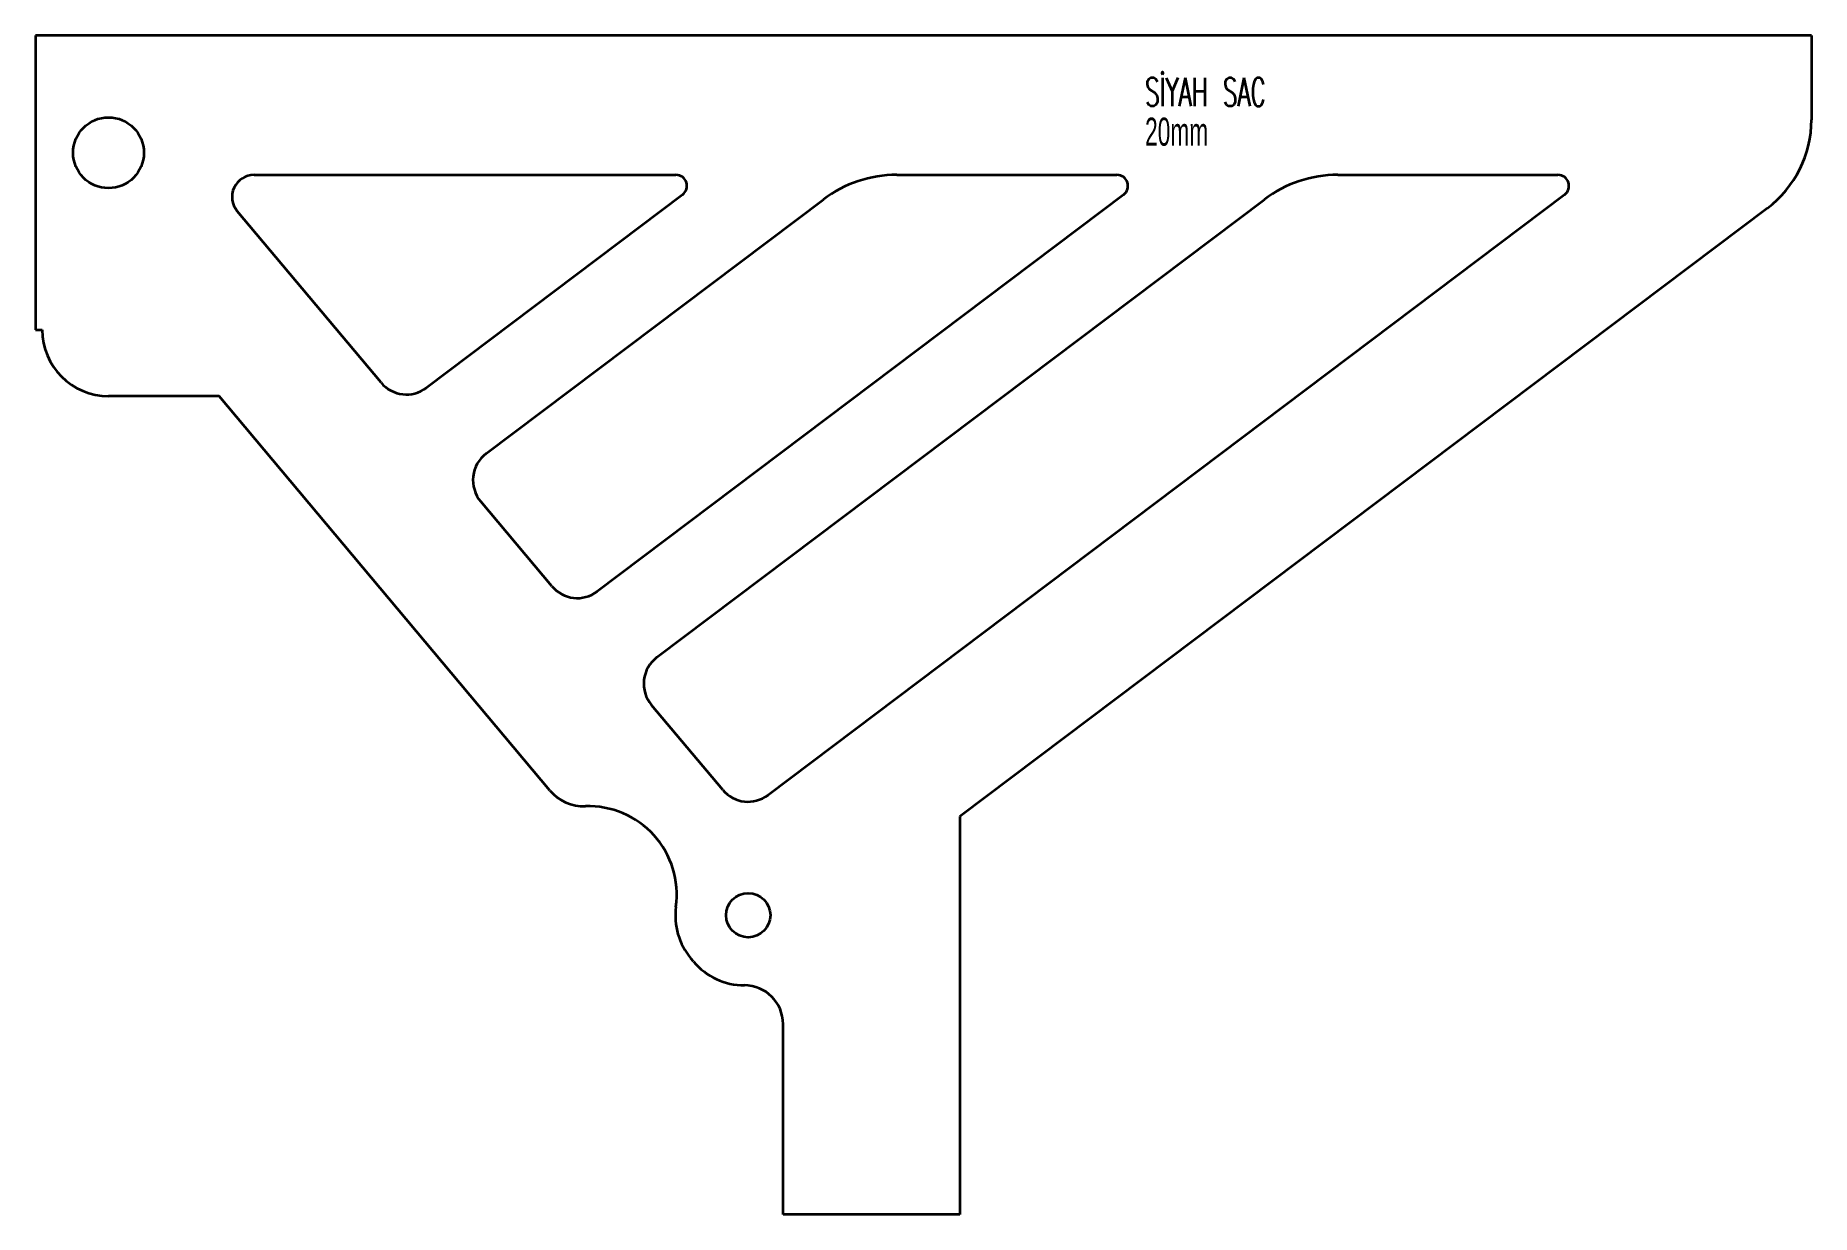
# Model space of a CAD drawing. Header units: millimetres. Extents: x -816 to -13, y -158 to 375.
import ezdxf

# ---------------------------------------------------------------- set-up
doc = ezdxf.new("R2010")
doc.units = ezdxf.units.MM
doc.styles.add('SLDTEXTSTYLE0', font='TXT', dxfattribs={"width": 0.605, "bigfont": 'bigfont'})
doc.styles.add('SLDTEXTSTYLE1', font='TXT', dxfattribs={"width": 0.605})

# ---------------------------------------------------------------- blocks, each defined once
blk = doc.blocks.new('SW_NOTE_0')
at = {"color": 0, "linetype": 'Continuous', "lineweight": 0, "char_height": 12.7, "attachment_point": 1}
for s, insert, style in [('SİYAH SAC', (0, 16.37), 'SLDTEXTSTYLE0'), ('20mm', (0, -1.56), 'SLDTEXTSTYLE1')]:
    blk.add_mtext(s, dxfattribs=dict(at, insert=insert, style=style))

msp = doc.modelspace()

# ---------------------------------------------------------------- linework, layer by layer
at = {"color": 7, "linetype": 'Continuous', "lineweight": 35}
for p, q in [((-815.89, 374.5), (-815.89, 241.5)), ((-12.89, 374.5), (-815.89, 374.5)), ((-12.89, 374.5), (-12.89, 336.43)), ((-717.03, 311.5), (-526.33, 311.5)), ((-426.51, 311.5), (-326.93, 311.5)), ((-227.12, 311.5), (-127.53, 311.5)), ((-523.32, 302.51), (-639.14, 215.23)), ((-612.14, 185.49), (-459.61, 300.43)), ((-323.92, 302.51), (-561.9, 123.18)), ((-534.9, 93.44), (-260.22, 300.43)), ((-124.52, 302.51), (-484.66, 31.13)), ((-659.66, 217.57), (-724.69, 295.07)), ((-32.8, 296.5), (-397.89, 21.38)), ((-815.89, 241.5), (-812.89, 241.5)), ((-732.89, 211.5), (-782.89, 211.5)), ((-583.27, 33.19), (-732.89, 211.5)), ((-582.42, 125.52), (-614.6, 163.87)), ((-505.18, 33.46), (-537.36, 71.82)), ((-397.89, 21.38), (-397.89, -158.5)), ((-518.35, -44.18), (-519.57, -42.73)), ((-477.89, -158.5), (-477.89, -72.4)), ((-397.89, -158.5), (-477.89, -158.5))]:
    msp.add_line(p, q, dxfattribs=at)
for centre, radius in [((-782.89, 321.5), 16), ((-493.64, -23.22), 10)]:
    msp.add_circle(centre, radius, dxfattribs=at)
for centre, radius, start, end in [((-62.89, 336.43), 50, 307, 0), ((-717.03, 301.5), 10, 90, 220), ((-526.33, 306.5), 5, 307, 90), ((-426.51, 256.5), 55, 90, 127), ((-326.93, 306.5), 5, 307, 90), ((-227.12, 256.5), 55, 90, 127), ((-127.53, 306.5), 5, 307, 90), ((-782.89, 241.5), 30, 180, 270), ((-648.17, 227.21), 15, 220, 307), ((-603.11, 173.51), 15, 127, 220), ((-570.93, 135.16), 15, 220, 307), ((-525.87, 81.46), 15, 127, 220), ((-567.95, 46.05), 20, 220, 271.92688), ((-493.69, 43.11), 15, 220, 307), ((-565.93, -13.92), 40, 352.17742, 91.92688), ((-496.58, -23.45), 30, 172.17742, 220), ((-495.37, -24.9), 30, 220, 269.97226), ((-495.39, -72.4), 17.5, 0, 89.97226)]:
    msp.add_arc(centre, radius, start, end, dxfattribs=at)

# ---------------------------------------------------------------- block references
at = {"color": 7, "linetype": 'Continuous', "lineweight": 0}
msp.add_blockref('SW_NOTE_0', (-314.21, 338.95), dxfattribs=at)

doc.saveas('drawing.dxf')
